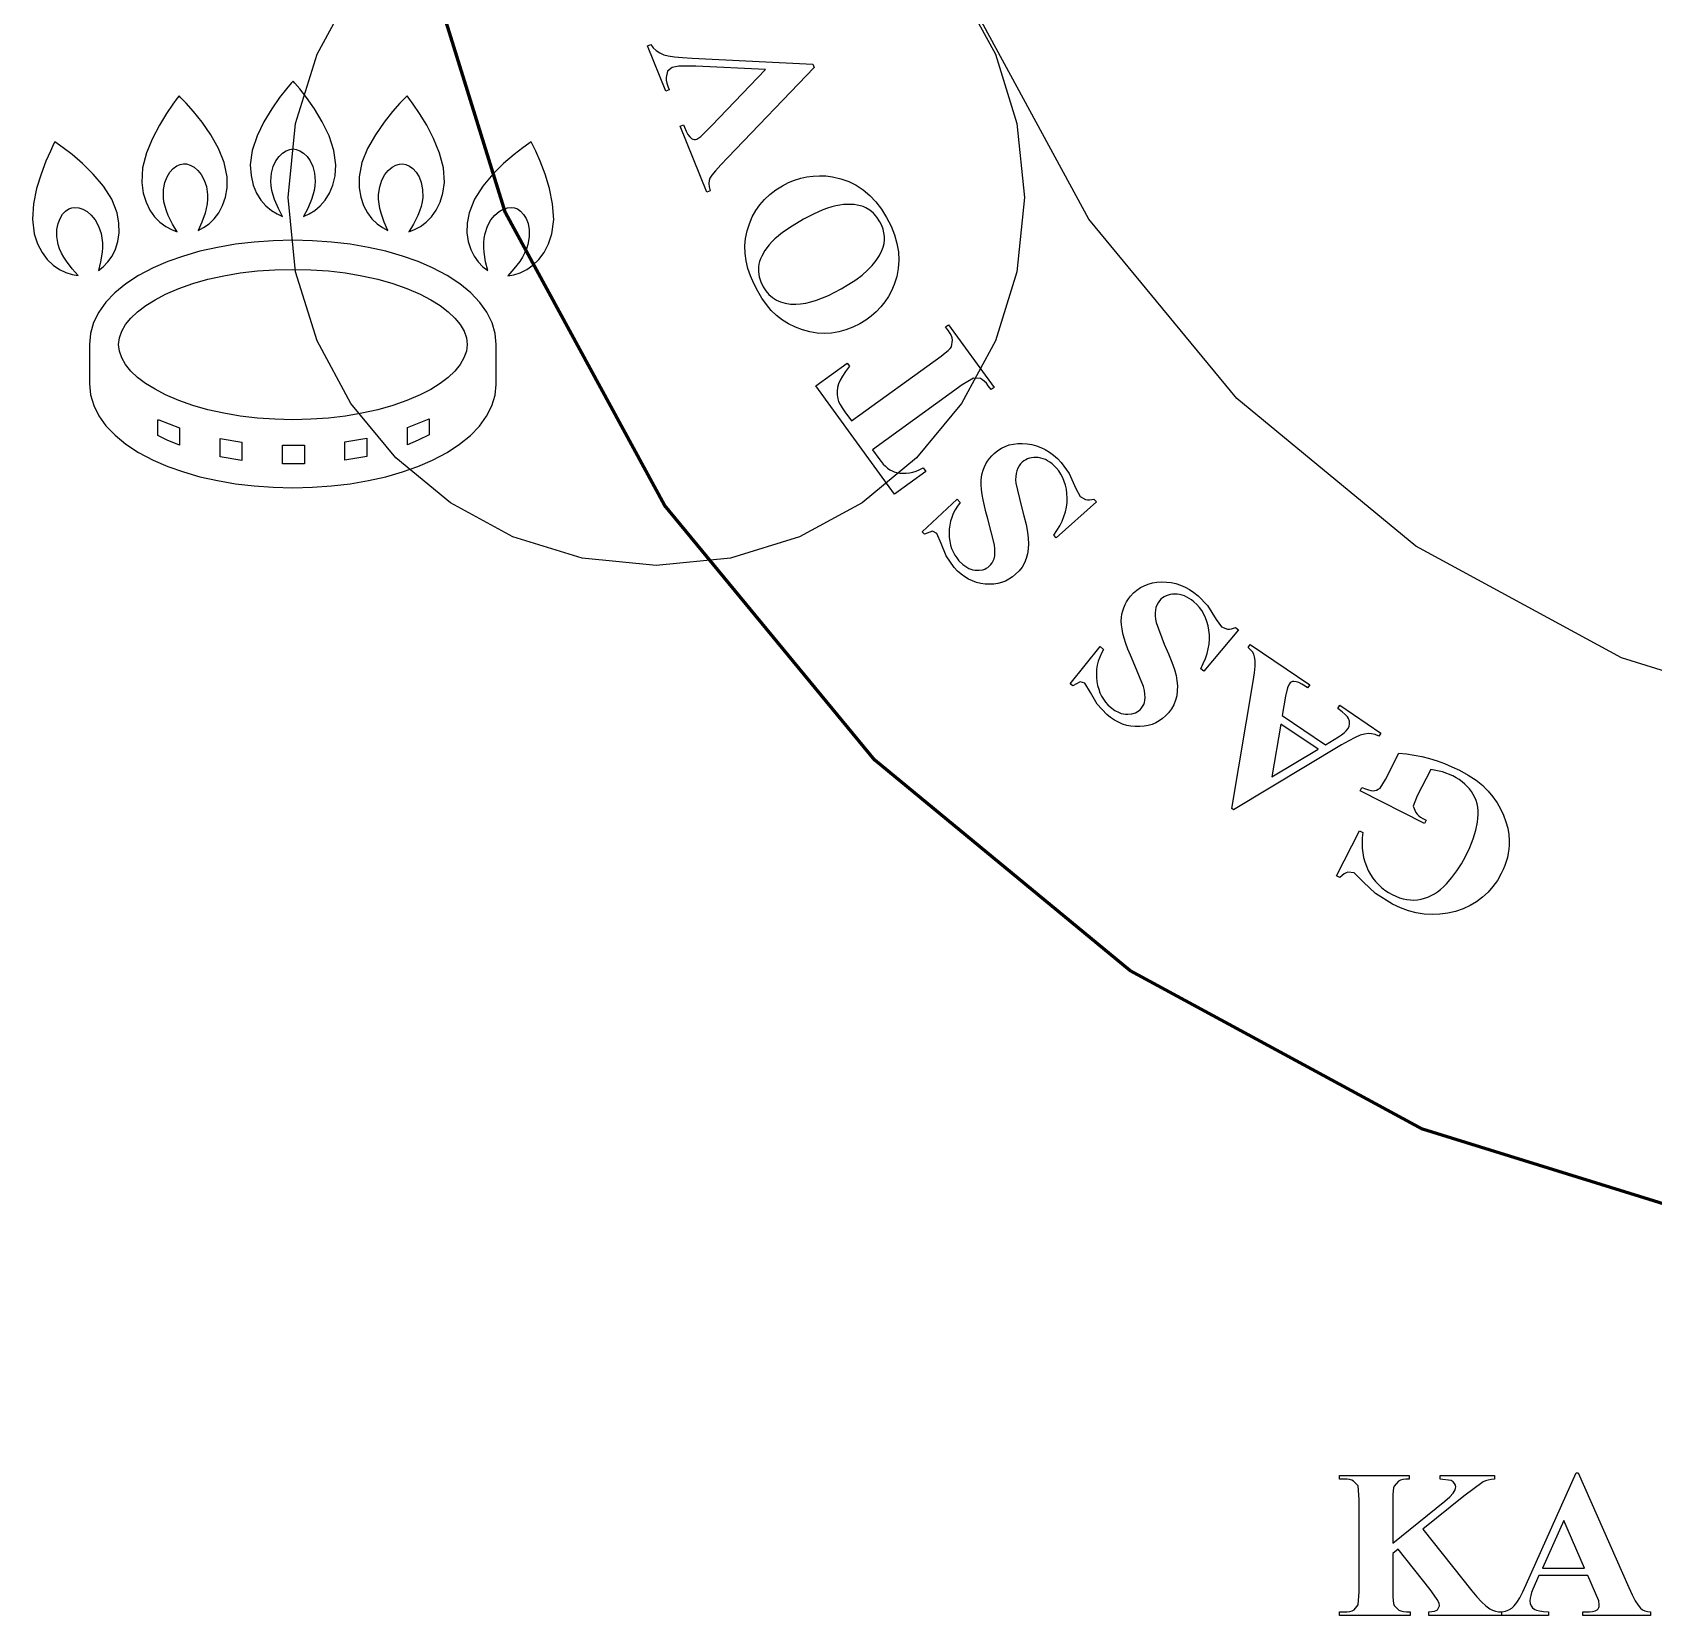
# Model space of a CAD drawing. Header units: centimetres. Extents: x -5.1 to 5, y -5.1 to 5.2.
# Drawn here: x -5.066 to -1.102, y -5.129 to -1.257 of the extents above; entities that cross this region are included whole.
import ezdxf

# ---------------------------------------------------------------- set-up
doc = ezdxf.new("R2010")
doc.units = ezdxf.units.CM
doc.header["$MEASUREMENT"] = 0
doc.layers.add('Layer 1', color=7, linetype='Continuous')

msp = doc.modelspace()

# ---------------------------------------------------------------- linework, layer by layer
at = {"layer": 'Layer 1', "color": 250, "lineweight": 25}
msp.add_lwpolyline([(2.42782, 1.59714), (2.70083, 1.09417), (2.87336, 0.53835), (2.93352, -0.0584), (2.93352, -0.0584), (2.87336, -0.65515), (2.70083, -1.21097), (2.42782, -1.71395), (2.06625, -2.15217), (1.62802, -2.51374), (1.12505, -2.78675), (0.56923, -2.95928), (-0.02752, -3.01944), (-0.62427, -2.95928), (-1.18009, -2.78675), (-1.68307, -2.51374), (-2.12129, -2.15217), (-2.48286, -1.71395), (-2.75587, -1.21097), (-2.9284, -0.65515), (-2.98856, -0.0584), (-2.9284, 0.53835), (-2.75587, 1.09417), (-2.48286, 1.59714)], dxfattribs=at)
at = {"layer": 'Layer 1', "color": 250, "lineweight": 60}
msp.add_lwpolyline([(3.85386, 1.58126), (4.09931, 0.79055), (4.18489, -0.0584), (4.18489, -0.0584), (4.09931, -0.90735), (3.85386, -1.69807), (3.46548, -2.41361), (2.95111, -3.03704), (2.32768, -3.55141), (1.61214, -3.93979), (0.82142, -4.18524), (-0.02753, -4.27082), (-0.87648, -4.18524), (-1.66719, -3.93979), (-2.38273, -3.55141), (-3.00616, -3.03704), (-3.52053, -2.41361), (-3.90891, -1.69807), (-4.15436, -0.90735), (-4.23994, -0.0584), (-4.15436, 0.79055), (-3.90891, 1.58126)], dxfattribs=at)
at = {"layer": 'Layer 1', "color": 7}
msp.add_lwpolyline([(-2.79402, -1.15769), (-2.71101, -1.3106), (-2.65856, -1.47958), (-2.64027, -1.661), (-2.64027, -1.661), (-2.65856, -1.84242), (-2.71101, -2.0114), (-2.79402, -2.16432), (-2.90394, -2.29755), (-3.03717, -2.40747), (-3.19009, -2.49048), (-3.35907, -2.54293), (-3.54049, -2.56122), (-3.72191, -2.54293), (-3.89089, -2.49048), (-4.04381, -2.40747), (-4.17704, -2.29755), (-4.28696, -2.16432), (-4.36997, -2.0114), (-4.42242, -1.84242), (-4.44071, -1.661), (-4.42242, -1.47958), (-4.36997, -1.3106), (-4.28696, -1.15769)], dxfattribs=at)
at = {"layer": 'Layer 1'}
for points in [[(-3.56232, -1.29033), (-3.554, -1.28694), (-3.54809, -1.29493), (-3.54074, -1.30178), (-3.53194, -1.30745), (-3.52167, -1.31195), (-3.51126, -1.31454), (-3.49626, -1.31676), (-3.47666, -1.31861), (-3.45247, -1.32009), (-3.15748, -1.33474), (-3.15413, -1.34297), (-3.36551, -1.56305), (-3.38263, -1.58117), (-3.3956, -1.5956), (-3.40444, -1.60632), (-3.40913, -1.61333), (-3.41108, -1.61918), (-3.41164, -1.62629), (-3.41082, -1.63465), (-3.40862, -1.64427), (-3.41694, -1.64765), (-3.48238, -1.48681), (-3.47406, -1.48342), (-3.47185, -1.48885), (-3.46742, -1.49879), (-3.46301, -1.50673), (-3.45864, -1.51265), (-3.45432, -1.51652), (-3.4513, -1.51821), (-3.44812, -1.51898), (-3.44479, -1.51886), (-3.44132, -1.51785), (-3.43176, -1.51169), (-3.40543, -1.48526), (-3.27348, -1.34783), (-3.44392, -1.33995), (-3.48528, -1.33947), (-3.50167, -1.34288), (-3.51286, -1.35208), (-3.51658, -1.36723), (-3.516, -1.37373), (-3.51458, -1.38089), (-3.51229, -1.38872), (-3.50913, -1.39723), (-3.51745, -1.40062), (-3.56232, -1.29033)], [(-4.45406, -1.70721), (-4.46443, -1.68759), (-4.47358, -1.66603), (-4.47726, -1.65486), (-4.48011, -1.64359), (-4.48195, -1.63237), (-4.4826, -1.62131), (-4.48106, -1.60179), (-4.47685, -1.58525), (-4.47056, -1.57159), (-4.46277, -1.56069), (-4.45408, -1.55241), (-4.44509, -1.54665), (-4.43638, -1.54328), (-4.42855, -1.54218), (-4.42072, -1.54328), (-4.41201, -1.54665), (-4.40302, -1.55241), (-4.39433, -1.56069), (-4.38654, -1.57159), (-4.38025, -1.58525), (-4.37604, -1.60179), (-4.3745, -1.62131), (-4.37515, -1.63237), (-4.37699, -1.64361), (-4.37985, -1.65487), (-4.38353, -1.66605), (-4.39269, -1.68759), (-4.40304, -1.70721), (-4.38926, -1.70116), (-4.37544, -1.69256), (-4.36215, -1.68129), (-4.34997, -1.66725), (-4.33949, -1.65035), (-4.33128, -1.63048), (-4.32593, -1.60753), (-4.32402, -1.58141), (-4.32851, -1.54595), (-4.34035, -1.51018), (-4.35708, -1.47566), (-4.37627, -1.44394), (-4.39545, -1.41657), (-4.41218, -1.3951), (-4.42402, -1.38108), (-4.42851, -1.37606), (-4.433, -1.38108), (-4.44485, -1.39509), (-4.4616, -1.41656), (-4.4808, -1.44393), (-4.49999, -1.47564), (-4.51674, -1.51016), (-4.52859, -1.54592), (-4.53308, -1.58138), (-4.53117, -1.6075), (-4.52582, -1.63045), (-4.51762, -1.65032), (-4.50714, -1.66723), (-4.49497, -1.68128), (-4.48167, -1.69255), (-4.46785, -1.70116), (-4.45406, -1.70721)], [(-4.71156, -1.74465), (-4.72316, -1.72574), (-4.73368, -1.70482), (-4.73808, -1.69391), (-4.74165, -1.68285), (-4.74421, -1.67176), (-4.74557, -1.66076), (-4.74529, -1.64117), (-4.74215, -1.6244), (-4.73674, -1.61037), (-4.72967, -1.59898), (-4.72153, -1.59017), (-4.71293, -1.58385), (-4.70446, -1.57994), (-4.69671, -1.57835), (-4.68882, -1.57894), (-4.67992, -1.58173), (-4.67057, -1.5869), (-4.66138, -1.59459), (-4.65291, -1.60497), (-4.64576, -1.61819), (-4.6405, -1.63442), (-4.63772, -1.65381), (-4.63766, -1.66489), (-4.63877, -1.67622), (-4.64089, -1.68764), (-4.64384, -1.69903), (-4.65158, -1.72112), (-4.66065, -1.74137), (-4.64729, -1.73445), (-4.63404, -1.72497), (-4.6215, -1.71287), (-4.61026, -1.69808), (-4.60088, -1.68053), (-4.59397, -1.66017), (-4.59011, -1.63692), (-4.58989, -1.61073), (-4.59665, -1.57564), (-4.61077, -1.54071), (-4.62969, -1.50735), (-4.65088, -1.47693), (-4.67179, -1.45084), (-4.68988, -1.43049), (-4.7026, -1.41726), (-4.7074, -1.41254), (-4.71156, -1.41784), (-4.72248, -1.43259), (-4.7378, -1.45509), (-4.7552, -1.48363), (-4.77231, -1.51652), (-4.7868, -1.55204), (-4.79632, -1.58849), (-4.79852, -1.62417), (-4.79493, -1.65011), (-4.78812, -1.67267), (-4.77865, -1.69197), (-4.7671, -1.70817), (-4.75405, -1.7214), (-4.74006, -1.7318), (-4.7257, -1.7395), (-4.71156, -1.74465)], [(-4.19646, -1.74142), (-4.20553, -1.72117), (-4.21328, -1.69908), (-4.21624, -1.68769), (-4.21835, -1.67627), (-4.21946, -1.66494), (-4.21939, -1.65386), (-4.21661, -1.63447), (-4.21134, -1.61824), (-4.20419, -1.60502), (-4.19572, -1.59464), (-4.18652, -1.58695), (-4.17717, -1.58178), (-4.16826, -1.57899), (-4.16037, -1.5784), (-4.15264, -1.57999), (-4.14417, -1.58391), (-4.13557, -1.59023), (-4.12744, -1.59904), (-4.12037, -1.61042), (-4.11497, -1.62446), (-4.11183, -1.64122), (-4.11155, -1.66081), (-4.11292, -1.67181), (-4.11548, -1.6829), (-4.11905, -1.69396), (-4.12344, -1.70487), (-4.13396, -1.72579), (-4.14556, -1.7447), (-4.13142, -1.73955), (-4.11707, -1.73185), (-4.10308, -1.72146), (-4.09002, -1.70824), (-4.07847, -1.69204), (-4.06901, -1.67273), (-4.06219, -1.65017), (-4.0586, -1.62422), (-4.0608, -1.58855), (-4.07031, -1.5521), (-4.08479, -1.51658), (-4.1019, -1.4837), (-4.11929, -1.45515), (-4.13461, -1.43264), (-4.14552, -1.41789), (-4.14968, -1.41259), (-4.15448, -1.41731), (-4.1672, -1.43054), (-4.18529, -1.45088), (-4.20621, -1.47696), (-4.2274, -1.50738), (-4.24633, -1.54075), (-4.26046, -1.57568), (-4.26723, -1.61078), (-4.267, -1.63696), (-4.26314, -1.6602), (-4.25623, -1.68057), (-4.24686, -1.69811), (-4.23561, -1.71291), (-4.22307, -1.72502), (-4.20983, -1.7345), (-4.19646, -1.74142)], [(-4.96986, -1.68588), (-4.962, -1.68501), (-4.95273, -1.68612), (-4.9426, -1.68948), (-4.93214, -1.69536), (-4.9219, -1.704), (-4.91243, -1.71568), (-4.90427, -1.73066), (-4.89796, -1.7492), (-4.89586, -1.76008), (-4.89487, -1.77142), (-4.89485, -1.78304), (-4.89566, -1.79478), (-4.89921, -1.81793), (-4.90442, -1.83951), (-4.89256, -1.83025), (-4.88129, -1.81849), (-4.87119, -1.80429), (-4.86285, -1.78768), (-4.85687, -1.76871), (-4.85382, -1.74743), (-4.85429, -1.72387), (-4.85888, -1.69809), (-4.87198, -1.66483), (-4.89228, -1.63309), (-4.91702, -1.60377), (-4.94345, -1.57778), (-4.9688, -1.55599), (-4.99032, -1.53932), (-5.00526, -1.52866), (-5.01085, -1.52491), (-5.01396, -1.53088), (-5.02198, -1.54738), (-5.03291, -1.57231), (-5.04475, -1.60357), (-5.05552, -1.63903), (-5.06323, -1.67661), (-5.06588, -1.71419), (-5.06148, -1.74966), (-5.05319, -1.7745), (-5.04234, -1.79542), (-5.02949, -1.81266), (-5.01516, -1.82646), (-4.99989, -1.83705), (-4.98423, -1.84469), (-4.9687, -1.84962), (-4.95384, -1.85207), (-4.96872, -1.83562), (-4.98292, -1.817), (-4.98924, -1.80708), (-4.99479, -1.79686), (-4.99934, -1.78643), (-5.0027, -1.77587), (-5.00603, -1.75657), (-5.00603, -1.73951), (-5.00331, -1.72472), (-4.99845, -1.71224), (-4.99208, -1.70208), (-4.98478, -1.69428), (-4.97718, -1.68887), (-4.96986, -1.68588)], [(-3.84623, -1.52501), (-3.85182, -1.52876), (-3.86676, -1.53942), (-3.88828, -1.55609), (-3.91364, -1.57787), (-3.94007, -1.60386), (-3.96481, -1.63317), (-3.98512, -1.6649), (-3.99824, -1.69815), (-4.00284, -1.72393), (-4.00333, -1.74749), (-4.00028, -1.76878), (-3.9943, -1.78775), (-3.98597, -1.80437), (-3.97587, -1.81857), (-3.96459, -1.83032), (-3.95273, -1.83958), (-3.95792, -1.81802), (-3.96146, -1.79488), (-3.96227, -1.78314), (-3.96224, -1.77152), (-3.96125, -1.76018), (-3.95915, -1.7493), (-3.95284, -1.73076), (-3.94468, -1.71578), (-3.93521, -1.7041), (-3.92498, -1.69546), (-3.91452, -1.68958), (-3.90439, -1.68622), (-3.89512, -1.68511), (-3.88726, -1.68598), (-3.87994, -1.68898), (-3.87234, -1.6944), (-3.86504, -1.7022), (-3.85867, -1.71237), (-3.85382, -1.72486), (-3.8511, -1.73965), (-3.85111, -1.75671), (-3.85445, -1.77601), (-3.85781, -1.78656), (-3.86237, -1.79698), (-3.86791, -1.80719), (-3.87424, -1.81711), (-3.88843, -1.83573), (-3.90331, -1.85217), (-3.88845, -1.84972), (-3.87292, -1.8448), (-3.85726, -1.83716), (-3.84199, -1.82657), (-3.82766, -1.81278), (-3.8148, -1.79555), (-3.80395, -1.77464), (-3.79564, -1.7498), (-3.79124, -1.71432), (-3.79389, -1.67674), (-3.80159, -1.63916), (-3.81235, -1.60368), (-3.82419, -1.57242), (-3.83511, -1.54749), (-3.84312, -1.53098), (-3.84623, -1.52501)], [(-3.29184, -1.89), (-3.30213, -1.87142), (-3.31042, -1.85289), (-3.31673, -1.83442), (-3.32104, -1.81599), (-3.32336, -1.79762), (-3.32369, -1.7793), (-3.32202, -1.76103), (-3.31836, -1.74281), (-3.31291, -1.72515), (-3.30592, -1.70858), (-3.29741, -1.6931), (-3.28735, -1.67871), (-3.27576, -1.66541), (-3.26262, -1.65319), (-3.24794, -1.64206), (-3.23171, -1.63201), (-3.21712, -1.62457), (-3.20233, -1.61849), (-3.18737, -1.61376), (-3.17222, -1.61037), (-3.15688, -1.60834), (-3.14135, -1.60765), (-3.12564, -1.6083), (-3.10975, -1.6103), (-3.08916, -1.61496), (-3.06971, -1.62184), (-3.05141, -1.63096), (-3.03427, -1.64231), (-3.01827, -1.65589), (-3.00342, -1.6717), (-2.98973, -1.68975), (-2.97718, -1.71003), (-2.96639, -1.73137), (-2.95803, -1.75247), (-2.95209, -1.77332), (-2.94858, -1.79393), (-2.94749, -1.81429), (-2.94883, -1.83442), (-2.95259, -1.8543), (-2.95877, -1.87394), (-2.96521, -1.88894), (-2.97279, -1.90307), (-2.98153, -1.91632), (-2.99143, -1.92871), (-3.00249, -1.94022), (-3.01471, -1.95086), (-3.02809, -1.96063), (-3.04264, -1.96953), (-3.05971, -1.97809), (-3.07691, -1.98474), (-3.09424, -1.98949), (-3.1117, -1.99234), (-3.12929, -1.99328), (-3.14702, -1.99232), (-3.16488, -1.98945), (-3.18288, -1.98469), (-3.20041, -1.97823), (-3.21683, -1.97022), (-3.23211, -1.96069), (-3.24629, -1.94962), (-3.25934, -1.93701), (-3.27128, -1.92287), (-3.28211, -1.9072), (-3.29184, -1.89)], [(-3.27911, -1.87921), (-3.27251, -1.88945), (-3.26495, -1.89828), (-3.25641, -1.90572), (-3.24691, -1.91175), (-3.23643, -1.91638), (-3.22498, -1.91961), (-3.21255, -1.92145), (-3.19914, -1.92189), (-3.18746, -1.92108), (-3.17515, -1.91914), (-3.16221, -1.91609), (-3.14864, -1.91192), (-3.13443, -1.90663), (-3.11959, -1.90023), (-3.10411, -1.89271), (-3.088, -1.88408), (-3.06937, -1.87307), (-3.05252, -1.86188), (-3.03743, -1.8505), (-3.02412, -1.83893), (-3.01258, -1.82718), (-3.00282, -1.81524), (-2.99483, -1.80313), (-2.98861, -1.79083), (-2.98544, -1.78216), (-2.98336, -1.77345), (-2.98238, -1.7647), (-2.98248, -1.7559), (-2.98368, -1.74706), (-2.98597, -1.73818), (-2.98936, -1.72926), (-2.99384, -1.72029), (-3.00104, -1.70907), (-3.00909, -1.69964), (-3.01798, -1.69199), (-3.02769, -1.68612), (-3.03437, -1.68327), (-3.04143, -1.681), (-3.04887, -1.67932), (-3.05669, -1.67821), (-3.06489, -1.6777), (-3.07347, -1.67776), (-3.08242, -1.67842), (-3.09174, -1.67966), (-3.10145, -1.68155), (-3.11156, -1.68413), (-3.12207, -1.68741), (-3.13298, -1.69139), (-3.156, -1.70143), (-3.18058, -1.71423), (-3.20853, -1.73082), (-3.23184, -1.74676), (-3.24176, -1.75447), (-3.25052, -1.76202), (-3.25812, -1.76941), (-3.26455, -1.77662), (-3.27497, -1.79069), (-3.28272, -1.80434), (-3.28559, -1.811), (-3.2878, -1.81755), (-3.28934, -1.82399), (-3.29021, -1.83032), (-3.29032, -1.8428), (-3.28851, -1.85511), (-3.28478, -1.86725), (-3.27911, -1.87921)], [(-3.93174, -2.02053), (-3.9343, -1.99344), (-3.94192, -1.96711), (-3.95448, -1.94169), (-3.97187, -1.91731), (-3.99396, -1.89413), (-4.02063, -1.87228), (-4.05176, -1.85192), (-4.08724, -1.83317), (-4.12304, -1.81772), (-4.16134, -1.80416), (-4.20188, -1.79255), (-4.2444, -1.78293), (-4.28863, -1.77535), (-4.33432, -1.76987), (-4.3812, -1.76654), (-4.42902, -1.76541), (-4.47683, -1.76653), (-4.52371, -1.76985), (-4.5694, -1.77532), (-4.61363, -1.78289), (-4.65615, -1.79251), (-4.69669, -1.80412), (-4.73499, -1.81766), (-4.77079, -1.8331), (-4.80627, -1.85184), (-4.83741, -1.87221), (-4.86409, -1.89405), (-4.88618, -1.91723), (-4.90358, -1.9416), (-4.91616, -1.96702), (-4.92379, -1.99334), (-4.92636, -2.02043), (-4.92622, -2.02667), (-4.92636, -2.02667), (-4.92636, -2.11557), (-4.92636, -2.11568), (-4.92636, -2.11578), (-4.92636, -2.11628), (-4.92636, -2.11628), (-4.9237, -2.14328), (-4.91601, -2.16952), (-4.9034, -2.19486), (-4.886, -2.21916), (-4.86393, -2.24226), (-4.83729, -2.26404), (-4.80622, -2.28435), (-4.77082, -2.30304), (-4.73503, -2.3185), (-4.69674, -2.33207), (-4.6562, -2.34369), (-4.61369, -2.35332), (-4.56946, -2.36089), (-4.52377, -2.36637), (-4.47689, -2.36969), (-4.42909, -2.37081), (-4.38127, -2.36969), (-4.33439, -2.36637), (-4.28869, -2.3609), (-4.24446, -2.35334), (-4.20194, -2.34372), (-4.1614, -2.33211), (-4.12311, -2.31856), (-4.08732, -2.30311), (-4.05215, -2.28457), (-4.02124, -2.26442), (-3.99471, -2.24283), (-3.97268, -2.21991), (-3.95525, -2.19582), (-3.94255, -2.17069), (-3.93469, -2.14466), (-3.93178, -2.11787), (-3.93174, -2.11787), (-3.9317, -2.02826), (-3.93195, -2.02826), (-3.93174, -2.02053)], [(-4.11787, -2.14355), (-4.15008, -2.15743), (-4.18469, -2.1696), (-4.22144, -2.18003), (-4.2601, -2.18867), (-4.30043, -2.19546), (-4.34219, -2.20037), (-4.38514, -2.20334), (-4.42905, -2.20433), (-4.47296, -2.20332), (-4.51591, -2.20034), (-4.55768, -2.19542), (-4.59801, -2.18862), (-4.63667, -2.17997), (-4.67342, -2.16954), (-4.70802, -2.15736), (-4.74024, -2.14348), (-4.76614, -2.13001), (-4.789, -2.11572), (-4.80868, -2.10076), (-4.82507, -2.08525), (-4.83804, -2.06933), (-4.84746, -2.05314), (-4.8532, -2.0368), (-4.85514, -2.02046), (-4.8532, -2.00411), (-4.84745, -1.98777), (-4.83803, -1.97158), (-4.82506, -1.95566), (-4.80866, -1.94016), (-4.78897, -1.9252), (-4.76611, -1.91092), (-4.7402, -1.89745), (-4.70799, -1.88357), (-4.67338, -1.8714), (-4.63663, -1.86097), (-4.59797, -1.85233), (-4.55764, -1.84553), (-4.51588, -1.84062), (-4.47293, -1.83763), (-4.42902, -1.83663), (-4.38511, -1.83765), (-4.34216, -1.84064), (-4.30039, -1.84556), (-4.26006, -1.85237), (-4.2214, -1.86101), (-4.18465, -1.87145), (-4.15005, -1.88363), (-4.11783, -1.89752), (-4.09193, -1.91099), (-4.06907, -1.92527), (-4.04939, -1.94024), (-4.033, -1.95574), (-4.02003, -1.97166), (-4.01061, -1.98786), (-4.00487, -2.00419), (-4.00293, -2.02053), (-4.00488, -2.03687), (-4.01064, -2.05321), (-4.02006, -2.0694), (-4.03303, -2.08532), (-4.04942, -2.10083), (-4.06911, -2.11579), (-4.09197, -2.13008), (-4.11787, -2.14355)], [(-3.15, -2.12174), (-3.07344, -2.06622), (-3.06795, -2.07378), (-3.07768, -2.0863), (-3.0854, -2.09765), (-3.09112, -2.10781), (-3.09483, -2.1168), (-3.097, -2.12543), (-3.09798, -2.13442), (-3.09778, -2.14377), (-3.09642, -2.15347), (-3.09451, -2.15956), (-3.09102, -2.16687), (-3.08593, -2.1754), (-3.07923, -2.18514), (-3.0631, -2.20738), (-2.84409, -2.04857), (-2.83427, -2.04121), (-2.82673, -2.03504), (-2.82147, -2.03006), (-2.81849, -2.02626), (-2.81592, -2.00969), (-2.81696, -2.00444), (-2.81899, -1.99892), (-2.82201, -1.99313), (-2.82603, -1.98705), (-2.83302, -1.97741), (-2.82575, -1.97214), (-2.71446, -2.12562), (-2.72173, -2.13089), (-2.72877, -2.12117), (-2.73343, -2.11534), (-2.73819, -2.11053), (-2.74306, -2.10672), (-2.74803, -2.10392), (-2.76456, -2.10244), (-2.7928, -2.1193), (-3.01181, -2.27811), (-2.99632, -2.29946), (-2.99095, -2.30647), (-2.98557, -2.31269), (-2.98017, -2.31813), (-2.97477, -2.3228), (-2.96935, -2.32668), (-2.96392, -2.32979), (-2.95847, -2.33212), (-2.95302, -2.33368), (-2.94532, -2.33493), (-2.93749, -2.33543), (-2.92953, -2.33516), (-2.92143, -2.33413), (-2.91319, -2.33235), (-2.90481, -2.32981), (-2.89629, -2.32651), (-2.88762, -2.32246), (-2.88149, -2.33091), (-2.95806, -2.38643), (-3.15, -2.12174)], [(-4.70605, -2.26691), (-4.73618, -2.25453), (-4.7595, -2.24314), (-4.75946, -2.20472), (-4.75682, -2.20472), (-4.70605, -2.22462), (-4.70605, -2.26691)], [(-4.09553, -2.2412), (-4.12266, -2.2546), (-4.14898, -2.26547), (-4.14895, -2.22338), (-4.09553, -2.20186), (-4.09553, -2.2412)], [(-4.55344, -2.30417), (-4.60685, -2.29507), (-4.60685, -2.25055), (-4.55344, -2.25905), (-4.55344, -2.30417)], [(-4.24818, -2.29433), (-4.30159, -2.30367), (-4.30159, -2.25855), (-4.24818, -2.24988), (-4.24818, -2.29433)], [(-4.40079, -2.31196), (-4.42944, -2.31242), (-4.45424, -2.31207), (-4.45424, -2.26656), (-4.42944, -2.26688), (-4.40079, -2.26642), (-4.40079, -2.31196)], [(-2.89007, -2.47855), (-2.80493, -2.39857), (-2.7976, -2.40676), (-2.80402, -2.41562), (-2.80958, -2.42464), (-2.81426, -2.43384), (-2.81808, -2.4432), (-2.82102, -2.45273), (-2.82308, -2.46243), (-2.82428, -2.4723), (-2.82459, -2.48234), (-2.82409, -2.49227), (-2.82287, -2.50176), (-2.82093, -2.5108), (-2.81827, -2.5194), (-2.81488, -2.52755), (-2.81078, -2.53526), (-2.80595, -2.54252), (-2.8004, -2.54934), (-2.79106, -2.55845), (-2.78138, -2.56531), (-2.7764, -2.5679), (-2.77134, -2.56992), (-2.76618, -2.57138), (-2.76094, -2.57227), (-2.75083, -2.57264), (-2.74167, -2.57115), (-2.73744, -2.56971), (-2.73345, -2.56781), (-2.72969, -2.56545), (-2.72618, -2.56264), (-2.72221, -2.5586), (-2.71896, -2.55425), (-2.71641, -2.54958), (-2.71455, -2.5446), (-2.71304, -2.53728), (-2.71234, -2.52907), (-2.71245, -2.51997), (-2.71339, -2.50999), (-2.72976, -2.44645), (-2.73444, -2.43002), (-2.73831, -2.41464), (-2.7414, -2.40029), (-2.74368, -2.38698), (-2.74518, -2.37472), (-2.74588, -2.36349), (-2.74578, -2.35331), (-2.7449, -2.34417), (-2.74327, -2.33576), (-2.74101, -2.32771), (-2.7381, -2.32001), (-2.73455, -2.31266), (-2.73035, -2.30566), (-2.72551, -2.29902), (-2.72003, -2.29272), (-2.71391, -2.28677), (-2.70552, -2.28), (-2.69667, -2.27432), (-2.68736, -2.26973), (-2.6776, -2.26622), (-2.66738, -2.2638), (-2.65671, -2.26245), (-2.64558, -2.26219), (-2.63399, -2.26301), (-2.62234, -2.26492), (-2.61102, -2.26793), (-2.60003, -2.27205), (-2.58938, -2.27728), (-2.57906, -2.28361), (-2.56908, -2.29104), (-2.55943, -2.29959), (-2.55012, -2.30924), (-2.53092, -2.33569), (-2.51469, -2.3728), (-2.50432, -2.39204), (-2.49061, -2.39955), (-2.48591, -2.40034), (-2.48096, -2.40041), (-2.47576, -2.39974), (-2.4703, -2.39833), (-2.46407, -2.40528), (-2.56246, -2.49343), (-2.56869, -2.48647), (-2.56084, -2.47501), (-2.55406, -2.46359), (-2.54834, -2.45221), (-2.5437, -2.44086), (-2.54013, -2.42956), (-2.53763, -2.4183), (-2.5362, -2.40709), (-2.53584, -2.39592), (-2.53643, -2.385), (-2.5378, -2.37458), (-2.53996, -2.36464), (-2.5429, -2.35519), (-2.54663, -2.34623), (-2.55116, -2.33775), (-2.55647, -2.32976), (-2.56258, -2.32225), (-2.56766, -2.31695), (-2.57285, -2.31227), (-2.57816, -2.3082), (-2.58358, -2.30474), (-2.58911, -2.30189), (-2.59475, -2.29965), (-2.6005, -2.29803), (-2.60635, -2.29702), (-2.61213, -2.29658), (-2.61765, -2.29666), (-2.62293, -2.29726), (-2.62795, -2.29839), (-2.63272, -2.30004), (-2.63724, -2.30222), (-2.64152, -2.30493), (-2.64555, -2.30817), (-2.64981, -2.31257), (-2.65345, -2.31755), (-2.65645, -2.32312), (-2.65881, -2.32927), (-2.6605, -2.33597), (-2.66149, -2.34323), (-2.66179, -2.35107), (-2.6614, -2.35951), (-2.64867, -2.4145), (-2.64164, -2.43924), (-2.63633, -2.46081), (-2.63271, -2.47919), (-2.63078, -2.49438), (-2.63033, -2.50763), (-2.63106, -2.52028), (-2.63298, -2.53233), (-2.63607, -2.54377), (-2.64048, -2.55456), (-2.64623, -2.5646), (-2.65333, -2.57387), (-2.66176, -2.5824), (-2.66975, -2.58889), (-2.67811, -2.59437), (-2.68685, -2.59885), (-2.69597, -2.60233), (-2.70546, -2.60481), (-2.71534, -2.60627), (-2.72559, -2.60674), (-2.73622, -2.60619), (-2.74685, -2.60467), (-2.75715, -2.60214), (-2.7671, -2.5986), (-2.77672, -2.59406), (-2.78601, -2.58852), (-2.79496, -2.58197), (-2.80357, -2.57442), (-2.81185, -2.56586), (-2.83175, -2.53758), (-2.84375, -2.50702), (-2.85452, -2.4826), (-2.86487, -2.47711), (-2.88458, -2.48469), (-2.89007, -2.47855)], [(-2.52854, -2.84999), (-2.45531, -2.75898), (-2.44691, -2.76607), (-2.45204, -2.77573), (-2.45629, -2.78544), (-2.45966, -2.7952), (-2.46214, -2.805), (-2.46373, -2.81484), (-2.46443, -2.82474), (-2.46424, -2.83468), (-2.46316, -2.84467), (-2.46129, -2.85444), (-2.45876, -2.86366), (-2.45559, -2.87235), (-2.45176, -2.88049), (-2.44728, -2.88809), (-2.44215, -2.89515), (-2.43636, -2.90168), (-2.42992, -2.90766), (-2.41941, -2.91539), (-2.40887, -2.92084), (-2.40358, -2.92272), (-2.39828, -2.92402), (-2.39298, -2.92474), (-2.38766, -2.9249), (-2.3776, -2.92387), (-2.36873, -2.92112), (-2.36474, -2.91911), (-2.36105, -2.91667), (-2.35766, -2.91381), (-2.35457, -2.91054), (-2.3512, -2.90599), (-2.34858, -2.90123), (-2.3467, -2.89625), (-2.34555, -2.89106), (-2.34507, -2.8836), (-2.34552, -2.87538), (-2.34689, -2.86638), (-2.3492, -2.85664), (-2.37422, -2.79597), (-2.38113, -2.78035), (-2.3871, -2.76565), (-2.39214, -2.75187), (-2.39625, -2.73901), (-2.39943, -2.72707), (-2.40168, -2.71605), (-2.403, -2.70595), (-2.40339, -2.69678), (-2.40295, -2.68823), (-2.40182, -2.67994), (-2.40001, -2.67191), (-2.39751, -2.66414), (-2.39432, -2.65663), (-2.39046, -2.64938), (-2.3859, -2.64238), (-2.38066, -2.63564), (-2.37329, -2.62777), (-2.36531, -2.62092), (-2.35673, -2.61508), (-2.34755, -2.61025), (-2.33776, -2.60644), (-2.32738, -2.60363), (-2.31639, -2.60183), (-2.3048, -2.60103), (-2.293, -2.60131), (-2.28137, -2.60272), (-2.26992, -2.60528), (-2.25865, -2.60898), (-2.24755, -2.61381), (-2.23663, -2.6198), (-2.22589, -2.62692), (-2.21533, -2.63519), (-2.19265, -2.65872), (-2.17144, -2.69322), (-2.1585, -2.71084), (-2.14388, -2.71638), (-2.13911, -2.71651), (-2.13421, -2.71589), (-2.12915, -2.7145), (-2.12394, -2.71235), (-2.1168, -2.71837), (-2.20202, -2.81931), (-2.20916, -2.81328), (-2.20297, -2.80085), (-2.19784, -2.78859), (-2.19376, -2.77653), (-2.19073, -2.76465), (-2.18876, -2.75296), (-2.18784, -2.74146), (-2.18798, -2.73016), (-2.18918, -2.71905), (-2.19128, -2.70832), (-2.19408, -2.69819), (-2.19759, -2.68864), (-2.20182, -2.67969), (-2.20676, -2.67133), (-2.21241, -2.66357), (-2.21879, -2.65639), (-2.22588, -2.6498), (-2.23164, -2.64526), (-2.23744, -2.64134), (-2.24326, -2.63804), (-2.2491, -2.63537), (-2.25497, -2.63331), (-2.26087, -2.63188), (-2.26678, -2.63107), (-2.27272, -2.63088), (-2.27851, -2.63124), (-2.28397, -2.63209), (-2.2891, -2.63342), (-2.29392, -2.63523), (-2.29842, -2.63753), (-2.3026, -2.64032), (-2.30646, -2.64359), (-2.31, -2.64736), (-2.31361, -2.6523), (-2.31652, -2.65774), (-2.31872, -2.66367), (-2.3202, -2.67009), (-2.32094, -2.67697), (-2.32092, -2.68429), (-2.32013, -2.6921), (-2.31857, -2.7004), (-2.29834, -2.75309), (-2.28796, -2.77662), (-2.2797, -2.79724), (-2.27357, -2.81495), (-2.26955, -2.82972), (-2.26727, -2.84278), (-2.26624, -2.85541), (-2.26647, -2.86761), (-2.26795, -2.87937), (-2.27082, -2.89067), (-2.27513, -2.9014), (-2.28087, -2.91157), (-2.28804, -2.92118), (-2.29505, -2.92871), (-2.30257, -2.93531), (-2.3106, -2.94096), (-2.31915, -2.94567), (-2.3282, -2.94943), (-2.33778, -2.95226), (-2.34786, -2.95414), (-2.35847, -2.95507), (-2.36921, -2.95504), (-2.37976, -2.95396), (-2.39011, -2.95184), (-2.40027, -2.94867), (-2.41023, -2.94447), (-2.42, -2.93922), (-2.42958, -2.93294), (-2.43896, -2.92561), (-2.46259, -2.90036), (-2.47872, -2.87176), (-2.49277, -2.84907), (-2.50378, -2.84507), (-2.52224, -2.8553), (-2.52854, -2.84999)], [(-2.00977, -2.92804), (-1.90424, -2.99941), (-1.87197, -2.97998), (-1.86463, -2.97502), (-1.85849, -2.97013), (-1.85356, -2.96533), (-1.84981, -2.96062), (-1.84655, -2.95442), (-1.84511, -2.94817), (-1.84548, -2.94187), (-1.84765, -2.93552), (-1.85068, -2.93114), (-1.85603, -2.92547), (-1.86371, -2.91853), (-1.87372, -2.91032), (-1.86869, -2.90289), (-1.76848, -2.97066), (-1.77351, -2.9781), (-1.78241, -2.9746), (-1.7913, -2.9726), (-1.80016, -2.97211), (-1.80897, -2.97316), (-1.81911, -2.97619), (-1.83178, -2.98166), (-1.84696, -2.98956), (-1.86466, -2.99991), (-2.12874, -3.15822), (-2.13299, -3.15534), (-2.08101, -2.84423), (-2.07797, -2.8237), (-2.07636, -2.80681), (-2.07619, -2.79354), (-2.07747, -2.7839), (-2.07961, -2.77804), (-2.083, -2.7724), (-2.08766, -2.76693), (-2.09359, -2.76162), (-2.08856, -2.75418), (-1.94274, -2.85281), (-1.94777, -2.86025), (-1.95376, -2.85619), (-1.96208, -2.851), (-1.96952, -2.84729), (-1.97605, -2.84506), (-1.98167, -2.84433), (-1.9851, -2.84478), (-1.98817, -2.84606), (-1.99088, -2.84812), (-1.99324, -2.85096), (-1.99743, -2.85994), (-2.00176, -2.88072), (-2.00977, -2.92804)], [(-2.01329, -2.94862), (-2.03516, -3.07789), (-1.92226, -3.01019), (-2.01329, -2.94862)], [(-1.87723, -3.3196), (-1.82135, -3.20989), (-1.81303, -3.21413), (-1.81429, -3.22715), (-1.81471, -3.23976), (-1.81428, -3.25195), (-1.81301, -3.26373), (-1.8109, -3.2751), (-1.80795, -3.28605), (-1.80416, -3.29658), (-1.79953, -3.3067), (-1.7942, -3.31629), (-1.7883, -3.32525), (-1.78185, -3.33358), (-1.77484, -3.34128), (-1.76726, -3.34835), (-1.75914, -3.35478), (-1.75045, -3.36058), (-1.74121, -3.36575), (-1.73213, -3.36999), (-1.72312, -3.37342), (-1.71419, -3.37604), (-1.70534, -3.37785), (-1.69655, -3.37885), (-1.68783, -3.37905), (-1.67917, -3.37843), (-1.67058, -3.37701), (-1.66211, -3.37483), (-1.65384, -3.37193), (-1.64577, -3.36833), (-1.6379, -3.36402), (-1.63023, -3.359), (-1.62275, -3.35327), (-1.61548, -3.34684), (-1.6084, -3.3397), (-1.59499, -3.32423), (-1.58274, -3.30791), (-1.57162, -3.29073), (-1.56164, -3.27269), (-1.55125, -3.25063), (-1.54294, -3.22927), (-1.53671, -3.20859), (-1.53257, -3.18857), (-1.53138, -3.1789), (-1.5309, -3.16957), (-1.53112, -3.1606), (-1.53205, -3.15197), (-1.53368, -3.14369), (-1.53602, -3.13575), (-1.53907, -3.12815), (-1.54281, -3.12089), (-1.54717, -3.11398), (-1.55208, -3.10742), (-1.55752, -3.10121), (-1.56351, -3.09536), (-1.57003, -3.08986), (-1.57709, -3.0847), (-1.5847, -3.0799), (-1.59284, -3.07544), (-1.61808, -3.06566), (-1.64686, -3.05979), (-1.67971, -3.1243), (-1.68945, -3.14988), (-1.68362, -3.1653), (-1.68031, -3.16946), (-1.67628, -3.17327), (-1.67153, -3.17674), (-1.66607, -3.17987), (-1.65775, -3.18411), (-1.66182, -3.19211), (-1.8195, -3.11181), (-1.81542, -3.10381), (-1.80673, -3.10731), (-1.79923, -3.10982), (-1.79294, -3.11133), (-1.78785, -3.11183), (-1.78347, -3.11139), (-1.77917, -3.11016), (-1.77496, -3.10812), (-1.77085, -3.10527), (-1.75757, -3.08465), (-1.72471, -3.02014), (-1.70584, -3.0219), (-1.68707, -3.02463), (-1.66841, -3.02833), (-1.64985, -3.03298), (-1.63141, -3.03866), (-1.61306, -3.04534), (-1.59483, -3.05303), (-1.57671, -3.06172), (-1.55504, -3.0737), (-1.53608, -3.08621), (-1.52762, -3.09266), (-1.51984, -3.09924), (-1.51274, -3.10595), (-1.50632, -3.1128), (-1.49482, -3.12682), (-1.48472, -3.14135), (-1.476, -3.15638), (-1.46867, -3.17189), (-1.46283, -3.18763), (-1.45858, -3.20335), (-1.4559, -3.21903), (-1.45482, -3.23468), (-1.45498, -3.24472), (-1.45579, -3.25473), (-1.45725, -3.26472), (-1.45936, -3.27467), (-1.46211, -3.28459), (-1.4655, -3.29448), (-1.46954, -3.30433), (-1.47421, -3.31415), (-1.4838, -3.33099), (-1.49465, -3.34633), (-1.50675, -3.36016), (-1.52011, -3.37248), (-1.53473, -3.3833), (-1.5506, -3.39262), (-1.56774, -3.40044), (-1.58613, -3.40677), (-1.60522, -3.41137), (-1.62437, -3.41402), (-1.64357, -3.41475), (-1.66282, -3.41353), (-1.68212, -3.41038), (-1.70148, -3.40529), (-1.72089, -3.39827), (-1.74036, -3.38931), (-1.7821, -3.3635), (-1.8109, -3.33569), (-1.83437, -3.31297), (-1.84926, -3.31131), (-1.85355, -3.31276), (-1.85825, -3.31533), (-1.86336, -3.31903), (-1.8689, -3.32384), (-1.87723, -3.3196)], [(-1.66603, -4.91797), (-1.54609, -5.06882), (-1.53381, -5.0835), (-1.52239, -5.09562), (-1.51185, -5.10519), (-1.50218, -5.11221), (-1.49542, -5.11577), (-1.48845, -5.1183), (-1.48128, -5.11981), (-1.47394, -5.12031), (-1.47394, -5.12909), (-1.65173, -5.12909), (-1.65173, -5.12031), (-1.64403, -5.11939), (-1.63784, -5.11819), (-1.63315, -5.11671), (-1.62995, -5.11497), (-1.62504, -5.1055), (-1.62648, -5.09896), (-1.63081, -5.09006), (-1.63805, -5.07881), (-1.6482, -5.0652), (-1.72655, -4.96671), (-1.73938, -4.97704), (-1.73938, -5.07071), (-1.73919, -5.08293), (-1.73862, -5.0926), (-1.73768, -5.09972), (-1.73637, -5.10429), (-1.72466, -5.11557), (-1.71969, -5.11766), (-1.71342, -5.11914), (-1.70587, -5.12002), (-1.69702, -5.12031), (-1.69702, -5.12909), (-1.86957, -5.12909), (-1.86957, -5.12031), (-1.85829, -5.12031), (-1.85122, -5.11997), (-1.84487, -5.11896), (-1.83924, -5.11729), (-1.83435, -5.11497), (-1.82428, -5.10274), (-1.82152, -5.07071), (-1.82152, -4.84496), (-1.82428, -4.8119), (-1.83547, -4.80036), (-1.84004, -4.79816), (-1.84536, -4.79661), (-1.85144, -4.79568), (-1.85829, -4.79537), (-1.86957, -4.79537), (-1.86957, -4.78658), (-1.69961, -4.78658), (-1.69961, -4.79537), (-1.70776, -4.79569), (-1.71489, -4.79665), (-1.72099, -4.79824), (-1.72604, -4.80045), (-1.73637, -4.81241), (-1.73768, -4.81682), (-1.73862, -4.82371), (-1.73919, -4.83309), (-1.73938, -4.84496), (-1.73938, -4.95181), (-1.61204, -4.84935), (-1.60046, -4.83897), (-1.59221, -4.82968), (-1.58932, -4.82544), (-1.58726, -4.82148), (-1.58602, -4.81779), (-1.58561, -4.81439), (-1.58629, -4.80976), (-1.58832, -4.80565), (-1.59171, -4.80207), (-1.59646, -4.79898), (-1.62392, -4.79537), (-1.62392, -4.78658), (-1.49073, -4.78658), (-1.49073, -4.79537), (-1.49922, -4.79626), (-1.50674, -4.79764), (-1.51329, -4.79952), (-1.51888, -4.80191), (-1.56589, -4.83738), (-1.66603, -4.91797)], [(-1.26239, -5.03145), (-1.38216, -5.03145), (-1.39705, -5.06486), (-1.40015, -5.0729), (-1.40236, -5.08022), (-1.40367, -5.08681), (-1.40411, -5.09267), (-1.40339, -5.09948), (-1.40122, -5.10534), (-1.39761, -5.11024), (-1.39257, -5.11419), (-1.38791, -5.11608), (-1.38076, -5.11773), (-1.37112, -5.11915), (-1.359, -5.12031), (-1.359, -5.12909), (-1.47273, -5.12909), (-1.47273, -5.12031), (-1.46396, -5.11827), (-1.45598, -5.11502), (-1.44882, -5.11056), (-1.44251, -5.1049), (-1.43622, -5.09689), (-1.42923, -5.08553), (-1.42157, -5.0708), (-1.41324, -5.05272), (-1.29098, -4.77987), (-1.28615, -4.77987), (-1.16277, -5.0603), (-1.15433, -5.07859), (-1.14668, -5.09316), (-1.13983, -5.104), (-1.13376, -5.1111), (-1.12901, -5.11467), (-1.12339, -5.11738), (-1.11689, -5.11926), (-1.10948, -5.12031), (-1.10948, -5.12909), (-1.27496, -5.12909), (-1.27496, -5.12031), (-1.26816, -5.12031), (-1.25895, -5.11995), (-1.2512, -5.11889), (-1.24494, -5.11711), (-1.24018, -5.11463), (-1.23775, -5.11239), (-1.23603, -5.10968), (-1.23501, -5.10652), (-1.23467, -5.10292), (-1.23613, -5.09336), (-1.24371, -5.07416), (-1.26239, -5.03145)], [(-1.27048, -5.01285), (-1.32154, -4.89619), (-1.3738, -5.01285), (-1.27048, -5.01285)]]:
    msp.add_lwpolyline(points, close=True, dxfattribs=at)

doc.saveas('drawing.dxf')
